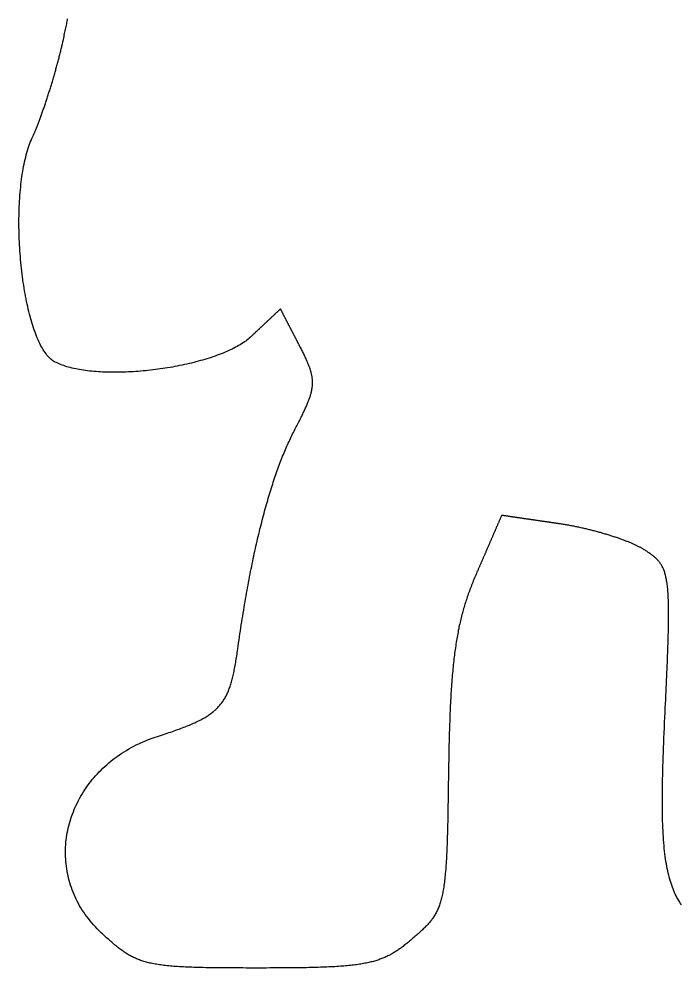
# Model space of a CAD drawing. Extents: x 106.2 to 144.7, y 114.2 to 169.2.
# Drawn here: x 106.22 to 125.42, y 114.16 to 141.69 of the extents above; entities that cross this region are included whole.
import ezdxf

# ---------------------------------------------------------------- set-up
doc = ezdxf.new("R2010")
doc.units = 0
doc.layers.get('0').update_dxf_attribs({"linetype": 'CONTINUOUS'})

msp = doc.modelspace()

# ---------------------------------------------------------------- linework, layer by layer
at = {"color": 7}
msp.add_lwpolyline([(108.602, 115.181), (108.602, 115.181)], close=True, dxfattribs=at)
for points in [[(108.602, 115.181, 0), (108.543, 115.237, 0), (108.486, 115.294, 0), (108.431, 115.351, 0), (108.378, 115.409, 0), (108.326, 115.468, 0), (108.276, 115.528, 0), (108.228, 115.589, 0), (108.182, 115.65, 0), (108.137, 115.711, 0), (108.094, 115.773, 0), (108.053, 115.836, 0), (108.014, 115.9, 0), (107.976, 115.963, 0), (107.94, 116.028, 0), (107.906, 116.093, 0), (107.873, 116.158, 0), (107.842, 116.224, 0), (107.813, 116.29, 0), (107.785, 116.356, 0), (107.759, 116.423, 0), (107.735, 116.491, 0), (107.712, 116.558, 0), (107.691, 116.626, 0), (107.672, 116.694, 0), (107.654, 116.763, 0), (107.638, 116.831, 0), (107.623, 116.9, 0), (107.61, 116.969, 0), (107.599, 117.039, 0), (107.59, 117.108, 0), (107.581, 117.177, 0), (107.575, 117.247, 0), (107.57, 117.317, 0), (107.567, 117.386, 0), (107.565, 117.456, 0), (107.565, 117.526, 0), (107.566, 117.595, 0), (107.569, 117.665, 0), (107.573, 117.735, 0), (107.579, 117.804, 0), (107.587, 117.874, 0), (107.596, 117.943, 0), (107.606, 118.012, 0), (107.618, 118.081, 0), (107.632, 118.15, 0), (107.647, 118.218, 0), (107.663, 118.286, 0), (107.681, 118.354, 0), (107.701, 118.422, 0), (107.722, 118.489, 0), (107.744, 118.556, 0), (107.768, 118.623, 0), (107.794, 118.689, 0), (107.82, 118.755, 0), (107.848, 118.821, 0), (107.878, 118.886, 0), (107.909, 118.95, 0), (107.942, 119.014, 0), (107.976, 119.078, 0), (108.011, 119.141, 0), (108.048, 119.203, 0), (108.086, 119.265, 0), (108.125, 119.326, 0), (108.166, 119.387, 0), (108.208, 119.447, 0), (108.252, 119.506, 0), (108.297, 119.564, 0), (108.343, 119.622, 0), (108.391, 119.679, 0), (108.44, 119.735, 0), (108.49, 119.791, 0), (108.542, 119.846, 0), (108.595, 119.899, 0), (108.649, 119.952, 0), (108.705, 120.004, 0), (108.762, 120.056, 0), (108.82, 120.106, 0), (108.879, 120.155, 0), (108.94, 120.204, 0), (109.002, 120.251, 0), (109.066, 120.297, 0), (109.13, 120.342, 0), (109.196, 120.387, 0), (109.263, 120.43, 0), (109.331, 120.472, 0), (109.401, 120.512, 0), (109.472, 120.552, 0), (109.544, 120.591, 0), (109.617, 120.628, 0), (109.692, 120.664, 0), (109.767, 120.699, 0), (109.844, 120.732, 0), (109.922, 120.765, 0), (110.001, 120.796, 0), (110.082, 120.825, 0), (110.164, 120.853, 0), (110.236, 120.877, 0), (110.294, 120.896, 0), (110.35, 120.914, 0), (110.406, 120.932, 0), (110.46, 120.951, 0), (110.513, 120.968, 0), (110.566, 120.986, 0), (110.617, 121.004, 0), (110.668, 121.021, 0), (110.717, 121.038, 0), (110.766, 121.055, 0), (110.813, 121.073, 0), (110.86, 121.089, 0), (110.905, 121.106, 0), (110.95, 121.123, 0), (110.994, 121.14, 0), (111.037, 121.157, 0), (111.079, 121.173, 0), (111.12, 121.19, 0), (111.161, 121.207, 0), (111.2, 121.223, 0), (111.239, 121.24, 0), (111.277, 121.257, 0), (111.314, 121.273, 0), (111.35, 121.29, 0), (111.385, 121.307, 0), (111.42, 121.324, 0), (111.454, 121.341, 0), (111.487, 121.358, 0), (111.519, 121.375, 0), (111.551, 121.393, 0), (111.582, 121.41, 0), (111.612, 121.428, 0), (111.642, 121.446, 0), (111.671, 121.464, 0), (111.699, 121.482, 0), (111.726, 121.5, 0), (111.753, 121.519, 0), (111.779, 121.538, 0), (111.805, 121.557, 0), (111.829, 121.576, 0), (111.854, 121.595, 0), (111.877, 121.615, 0), (111.9, 121.635, 0), (111.923, 121.656, 0), (111.945, 121.676, 0), (111.966, 121.697, 0), (111.987, 121.718, 0), (112.007, 121.74, 0), (112.027, 121.762, 0), (112.046, 121.784, 0), (112.065, 121.807, 0), (112.083, 121.83, 0), (112.101, 121.854, 0), (112.118, 121.878, 0), (112.135, 121.902, 0), (112.151, 121.927, 0), (112.167, 121.952, 0), (112.182, 121.978, 0), (112.198, 122.004, 0), (112.212, 122.031, 0), (112.226, 122.058, 0), (112.24, 122.085, 0), (112.254, 122.114, 0), (112.267, 122.142, 0), (112.28, 122.172, 0), (112.292, 122.201, 0), (112.304, 122.232, 0), (112.316, 122.263, 0), (112.328, 122.294, 0), (112.339, 122.326, 0), (112.35, 122.359, 0), (112.36, 122.392, 0), (112.371, 122.427, 0), (112.381, 122.461, 0), (112.391, 122.497, 0), (112.4, 122.533, 0), (112.41, 122.569, 0), (112.419, 122.607, 0), (112.428, 122.645, 0), (112.437, 122.684, 0), (112.446, 122.723, 0), (112.454, 122.763, 0), (112.462, 122.805, 0), (112.471, 122.846, 0), (112.479, 122.889, 0), (112.487, 122.932, 0), (112.494, 122.977, 0), (112.502, 123.022, 0), (112.51, 123.068, 0), (112.517, 123.114, 0), (112.525, 123.162, 0), (112.532, 123.21, 0), (112.54, 123.26, 0), (112.547, 123.31, 0), (112.555, 123.361, 0), (112.562, 123.413, 0), (112.574, 123.496, 0), (112.586, 123.585, 0), (112.599, 123.674, 0), (112.612, 123.763, 0), (112.625, 123.851, 0), (112.638, 123.938, 0), (112.652, 124.025, 0), (112.665, 124.111, 0), (112.678, 124.197, 0), (112.692, 124.283, 0), (112.705, 124.368, 0), (112.719, 124.452, 0), (112.733, 124.536, 0), (112.746, 124.619, 0), (112.76, 124.702, 0), (112.774, 124.784, 0), (112.789, 124.866, 0), (112.803, 124.948, 0), (112.817, 125.028, 0), (112.831, 125.109, 0), (112.846, 125.188, 0), (112.86, 125.268, 0), (112.875, 125.346, 0), (112.89, 125.425, 0), (112.905, 125.503, 0), (112.92, 125.58, 0), (112.935, 125.657, 0), (112.95, 125.733, 0), (112.965, 125.808, 0), (112.98, 125.884, 0), (112.996, 125.958, 0), (113.011, 126.033, 0), (113.027, 126.106, 0), (113.042, 126.18, 0), (113.058, 126.252, 0), (113.074, 126.324, 0), (113.09, 126.396, 0), (113.106, 126.467, 0), (113.122, 126.538, 0), (113.138, 126.608, 0), (113.155, 126.678, 0), (113.171, 126.747, 0), (113.188, 126.816, 0), (113.204, 126.884, 0), (113.221, 126.951, 0), (113.238, 127.018, 0), (113.255, 127.085, 0), (113.272, 127.151, 0), (113.289, 127.217, 0), (113.306, 127.282, 0), (113.323, 127.347, 0), (113.341, 127.411, 0), (113.358, 127.474, 0), (113.376, 127.537, 0), (113.393, 127.6, 0), (113.411, 127.662, 0), (113.429, 127.724, 0), (113.447, 127.785, 0), (113.465, 127.845, 0), (113.483, 127.906, 0), (113.501, 127.965, 0), (113.519, 128.024, 0), (113.538, 128.083, 0), (113.556, 128.141, 0), (113.575, 128.198, 0), (113.593, 128.256, 0), (113.612, 128.312, 0), (113.631, 128.368, 0), (113.65, 128.424, 0), (113.669, 128.479, 0), (113.688, 128.533, 0), (113.707, 128.587, 0), (113.727, 128.641, 0), (113.746, 128.694, 0), (113.765, 128.747, 0), (113.785, 128.799, 0), (113.805, 128.85, 0), (113.824, 128.901, 0), (113.844, 128.952, 0), (113.864, 129.002, 0), (113.884, 129.052, 0), (113.905, 129.101, 0), (113.925, 129.149, 0), (113.945, 129.197, 0), (113.966, 129.245, 0), (113.986, 129.292, 0), (114.007, 129.339, 0), (114.028, 129.385, 0), (114.048, 129.43, 0), (114.069, 129.475, 0), (114.09, 129.52, 0), (114.111, 129.564, 0), (114.133, 129.608, 0), (114.154, 129.651, 0), (114.175, 129.693, 0), (114.197, 129.735, 0), (114.218, 129.777, 0), (114.238, 129.815, 0), (114.258, 129.853, 0), (114.277, 129.89, 0), (114.296, 129.927, 0), (114.315, 129.963, 0), (114.333, 129.998, 0), (114.35, 130.033, 0), (114.367, 130.067, 0), (114.384, 130.101, 0), (114.401, 130.133, 0), (114.417, 130.166, 0), (114.432, 130.198, 0), (114.447, 130.229, 0), (114.462, 130.259, 0), (114.477, 130.29, 0), (114.49, 130.319, 0), (114.504, 130.348, 0), (114.517, 130.377, 0), (114.53, 130.405, 0), (114.542, 130.433, 0), (114.554, 130.46, 0), (114.566, 130.487, 0), (114.577, 130.514, 0), (114.588, 130.54, 0), (114.598, 130.565, 0), (114.608, 130.591, 0), (114.618, 130.615, 0), (114.627, 130.64, 0), (114.636, 130.664, 0), (114.644, 130.688, 0), (114.652, 130.712, 0), (114.659, 130.735, 0), (114.667, 130.758, 0), (114.673, 130.781, 0), (114.68, 130.803, 0), (114.686, 130.825, 0), (114.692, 130.847, 0), (114.697, 130.869, 0), (114.702, 130.89, 0), (114.706, 130.912, 0), (114.71, 130.933, 0), (114.714, 130.954, 0), (114.717, 130.975, 0), (114.72, 130.995, 0), (114.723, 131.016, 0), (114.725, 131.036, 0), (114.727, 131.056, 0), (114.728, 131.077, 0), (114.729, 131.097, 0), (114.73, 131.117, 0), (114.73, 131.137, 0), (114.73, 131.157, 0), (114.73, 131.176, 0), (114.729, 131.196, 0), (114.728, 131.216, 0), (114.726, 131.236, 0), (114.724, 131.256, 0), (114.722, 131.276, 0), (114.719, 131.296, 0), (114.716, 131.316, 0), (114.713, 131.336, 0), (114.709, 131.356, 0), (114.705, 131.377, 0), (114.7, 131.397, 0), (114.695, 131.418, 0), (114.69, 131.438, 0), (114.684, 131.459, 0), (114.678, 131.48, 0), (114.672, 131.501, 0), (114.665, 131.523, 0), (114.658, 131.544, 0), (114.651, 131.566, 0), (114.643, 131.588, 0), (114.635, 131.61, 0), (114.626, 131.633, 0), (114.617, 131.655, 0), (114.608, 131.678, 0), (114.598, 131.702, 0), (114.589, 131.725, 0), (114.578, 131.749, 0), (114.568, 131.774, 0), (114.557, 131.798, 0), (114.545, 131.823, 0), (114.533, 131.849, 0), (114.521, 131.874, 0), (114.509, 131.901, 0), (114.496, 131.927, 0), (114.483, 131.954, 0), (114.47, 131.982, 0), (114.456, 132.009, 0), (114.442, 132.038, 0), (114.427, 132.067, 0), (114.412, 132.096, 0), (114.397, 132.126, 0), (114.382, 132.156, 0), (114.366, 132.187, 0), (114.356, 132.206, 0), (114.35, 132.217, 0), (114.344, 132.228, 0), (114.339, 132.239, 0), (114.333, 132.25, 0), (114.327, 132.261, 0), (114.321, 132.273, 0), (114.315, 132.284, 0), (114.31, 132.295, 0), (114.304, 132.306, 0), (114.298, 132.317, 0), (114.292, 132.329, 0), (114.286, 132.34, 0), (114.281, 132.351, 0), (114.275, 132.362, 0), (114.269, 132.373, 0), (114.263, 132.384, 0), (114.258, 132.396, 0), (114.252, 132.407, 0), (114.246, 132.418, 0), (114.24, 132.429, 0), (114.234, 132.44, 0), (114.229, 132.452, 0), (114.223, 132.463, 0), (114.217, 132.474, 0), (114.211, 132.485, 0), (114.206, 132.496, 0), (114.2, 132.507, 0), (114.194, 132.519, 0), (114.188, 132.53, 0), (114.182, 132.541, 0), (114.177, 132.552, 0), (114.171, 132.563, 0), (114.165, 132.574, 0), (114.159, 132.586, 0), (114.154, 132.597, 0), (114.148, 132.608, 0), (114.142, 132.619, 0), (114.136, 132.63, 0), (114.13, 132.642, 0), (114.125, 132.653, 0), (114.119, 132.664, 0), (114.113, 132.675, 0), (114.107, 132.686, 0), (114.102, 132.697, 0), (114.096, 132.709, 0), (114.09, 132.72, 0), (114.084, 132.731, 0), (114.078, 132.742, 0), (114.073, 132.753, 0), (114.067, 132.765, 0), (114.061, 132.776, 0), (114.055, 132.787, 0), (114.049, 132.798, 0), (114.044, 132.809, 0), (114.038, 132.82, 0), (114.032, 132.832, 0), (114.026, 132.843, 0), (114.021, 132.854, 0), (114.015, 132.865, 0), (114.009, 132.876, 0), (114.003, 132.887, 0), (113.997, 132.899, 0), (113.992, 132.91, 0), (113.986, 132.921, 0), (113.98, 132.932, 0), (113.974, 132.943, 0), (113.969, 132.955, 0), (113.963, 132.966, 0), (113.957, 132.977, 0), (113.951, 132.988, 0), (113.945, 132.999, 0), (113.94, 133.01, 0), (113.934, 133.022, 0), (113.928, 133.033, 0), (113.922, 133.044, 0), (113.917, 133.055, 0), (113.911, 133.066, 0), (113.905, 133.078, 0), (113.899, 133.089, 0), (113.893, 133.1, 0), (113.888, 133.111, 0), (113.882, 133.122, 0), (113.876, 133.133, 0), (113.87, 133.145, 0), (113.865, 133.156, 0), (113.859, 133.167, 0), (113.853, 133.178, 0), (113.847, 133.189, 0), (113.841, 133.2, 0), (113.836, 133.212, 0), (113.83, 133.223, 0), (113.824, 133.234, 0), (113.818, 133.245, 0), (113.812, 133.256, 0), (113.807, 133.268, 0), (113.801, 133.278, 0), (113.792, 133.27, 0), (113.783, 133.262, 0), (113.774, 133.253, 0), (113.765, 133.245, 0), (113.756, 133.237, 0), (113.747, 133.228, 0), (113.739, 133.22, 0), (113.73, 133.211, 0), (113.721, 133.203, 0), (113.712, 133.195, 0), (113.703, 133.186, 0), (113.694, 133.178, 0), (113.685, 133.17, 0), (113.676, 133.161, 0), (113.667, 133.153, 0), (113.659, 133.145, 0), (113.65, 133.136, 0), (113.641, 133.128, 0), (113.632, 133.12, 0), (113.623, 133.111, 0), (113.614, 133.103, 0), (113.605, 133.094, 0), (113.596, 133.086, 0), (113.587, 133.078, 0), (113.578, 133.069, 0), (113.57, 133.061, 0), (113.561, 133.053, 0), (113.552, 133.044, 0), (113.543, 133.036, 0), (113.534, 133.028, 0), (113.525, 133.019, 0), (113.516, 133.011, 0), (113.507, 133.003, 0), (113.498, 132.994, 0), (113.49, 132.986, 0), (113.481, 132.978, 0), (113.472, 132.969, 0), (113.463, 132.961, 0), (113.454, 132.952, 0), (113.445, 132.944, 0), (113.436, 132.936, 0), (113.427, 132.927, 0), (113.418, 132.919, 0), (113.409, 132.911, 0), (113.401, 132.902, 0), (113.392, 132.894, 0), (113.383, 132.886, 0), (113.374, 132.877, 0), (113.365, 132.869, 0), (113.356, 132.861, 0), (113.347, 132.852, 0), (113.338, 132.844, 0), (113.329, 132.835, 0), (113.32, 132.827, 0), (113.312, 132.819, 0), (113.303, 132.81, 0), (113.294, 132.802, 0), (113.285, 132.794, 0), (113.276, 132.785, 0), (113.267, 132.777, 0), (113.258, 132.769, 0), (113.249, 132.76, 0), (113.24, 132.752, 0), (113.232, 132.744, 0), (113.223, 132.735, 0), (113.214, 132.727, 0), (113.205, 132.718, 0), (113.196, 132.71, 0), (113.187, 132.702, 0), (113.178, 132.693, 0), (113.169, 132.685, 0), (113.16, 132.677, 0), (113.151, 132.668, 0), (113.143, 132.66, 0), (113.134, 132.652, 0), (113.125, 132.643, 0), (113.116, 132.635, 0), (113.107, 132.627, 0), (113.098, 132.618, 0), (113.089, 132.61, 0), (113.08, 132.601, 0), (113.071, 132.593, 0), (113.063, 132.585, 0), (113.054, 132.576, 0), (113.045, 132.568, 0), (113.036, 132.56, 0), (113.027, 132.551, 0), (113.018, 132.543, 0), (113.009, 132.535, 0), (113, 132.526, 0), (112.991, 132.518, 0), (112.982, 132.51, 0), (112.974, 132.501, 0), (112.965, 132.493, 0), (112.956, 132.484, 0), (112.947, 132.476, 0), (112.929, 132.459, 0), (112.897, 132.431, 0), (112.863, 132.403, 0), (112.828, 132.375, 0), (112.791, 132.347, 0), (112.753, 132.32, 0), (112.714, 132.293, 0), (112.673, 132.267, 0), (112.63, 132.241, 0), (112.587, 132.215, 0), (112.542, 132.19, 0), (112.495, 132.164, 0), (112.448, 132.14, 0), (112.399, 132.115, 0), (112.349, 132.091, 0), (112.298, 132.068, 0), (112.245, 132.044, 0), (112.192, 132.021, 0), (112.138, 131.999, 0), (112.082, 131.977, 0), (112.026, 131.955, 0), (111.968, 131.933, 0), (111.91, 131.912, 0), (111.851, 131.892, 0), (111.791, 131.872, 0), (111.73, 131.852, 0), (111.668, 131.832, 0), (111.606, 131.813, 0), (111.542, 131.795, 0), (111.478, 131.777, 0), (111.414, 131.759, 0), (111.348, 131.742, 0), (111.283, 131.725, 0), (111.216, 131.708, 0), (111.149, 131.692, 0), (111.082, 131.677, 0), (111.014, 131.662, 0), (110.945, 131.647, 0), (110.876, 131.633, 0), (110.807, 131.619, 0), (110.737, 131.606, 0), (110.667, 131.593, 0), (110.597, 131.581, 0), (110.527, 131.569, 0), (110.456, 131.558, 0), (110.385, 131.547, 0), (110.314, 131.537, 0), (110.243, 131.527, 0), (110.171, 131.518, 0), (110.1, 131.509, 0), (110.029, 131.5, 0), (109.957, 131.493, 0), (109.886, 131.485, 0), (109.815, 131.479, 0), (109.743, 131.472, 0), (109.672, 131.467, 0), (109.601, 131.461, 0), (109.531, 131.457, 0), (109.46, 131.453, 0), (109.39, 131.449, 0), (109.32, 131.446, 0), (109.25, 131.444, 0), (109.181, 131.442, 0), (109.112, 131.44, 0), (109.043, 131.44, 0), (108.975, 131.439, 0), (108.908, 131.44, 0), (108.84, 131.441, 0), (108.774, 131.442, 0), (108.708, 131.444, 0), (108.643, 131.447, 0), (108.578, 131.45, 0), (108.514, 131.454, 0), (108.45, 131.459, 0), (108.388, 131.464, 0), (108.326, 131.47, 0), (108.265, 131.476, 0), (108.205, 131.483, 0), (108.145, 131.49, 0), (108.087, 131.499, 0), (108.029, 131.508, 0), (107.973, 131.517, 0), (107.917, 131.527, 0), (107.863, 131.538, 0), (107.809, 131.549, 0), (107.757, 131.561, 0), (107.705, 131.574, 0), (107.655, 131.587, 0), (107.606, 131.602, 0), (107.559, 131.616, 0), (107.512, 131.632, 0), (107.467, 131.648, 0), (107.423, 131.664, 0), (107.38, 131.682, 0), (107.339, 131.7, 0), (107.3, 131.719, 0), (107.261, 131.738, 0), (107.23, 131.756, 0), (107.2, 131.776, 0), (107.17, 131.798, 0), (107.141, 131.822, 0), (107.112, 131.848, 0), (107.083, 131.877, 0), (107.055, 131.908, 0), (107.027, 131.941, 0), (107, 131.976, 0), (106.973, 132.014, 0), (106.946, 132.053, 0), (106.92, 132.095, 0), (106.894, 132.138, 0), (106.869, 132.183, 0), (106.844, 132.23, 0), (106.82, 132.279, 0), (106.795, 132.33, 0), (106.772, 132.382, 0), (106.748, 132.436, 0), (106.726, 132.492, 0), (106.703, 132.549, 0), (106.681, 132.608, 0), (106.66, 132.668, 0), (106.639, 132.73, 0), (106.618, 132.793, 0), (106.598, 132.858, 0), (106.578, 132.924, 0), (106.559, 132.991, 0), (106.54, 133.06, 0), (106.522, 133.129, 0), (106.504, 133.2, 0), (106.487, 133.272, 0), (106.47, 133.345, 0), (106.454, 133.419, 0), (106.438, 133.494, 0), (106.423, 133.57, 0), (106.408, 133.647, 0), (106.394, 133.725, 0), (106.38, 133.804, 0), (106.367, 133.883, 0), (106.354, 133.963, 0), (106.342, 134.044, 0), (106.33, 134.125, 0), (106.319, 134.207, 0), (106.308, 134.29, 0), (106.298, 134.373, 0), (106.289, 134.457, 0), (106.28, 134.541, 0), (106.272, 134.625, 0), (106.264, 134.71, 0), (106.257, 134.795, 0), (106.25, 134.88, 0), (106.244, 134.965, 0), (106.238, 135.051, 0), (106.233, 135.137, 0), (106.229, 135.222, 0), (106.225, 135.308, 0), (106.222, 135.394, 0), (106.22, 135.48, 0), (106.218, 135.566, 0), (106.216, 135.651, 0), (106.216, 135.736, 0), (106.216, 135.822, 0), (106.216, 135.906, 0), (106.217, 135.991, 0), (106.219, 136.075, 0), (106.222, 136.159, 0), (106.225, 136.242, 0), (106.228, 136.325, 0), (106.233, 136.407, 0), (106.238, 136.489, 0), (106.244, 136.57, 0), (106.25, 136.651, 0), (106.257, 136.731, 0), (106.265, 136.81, 0), (106.273, 136.888, 0), (106.282, 136.965, 0), (106.292, 137.042, 0), (106.302, 137.117, 0), (106.313, 137.192, 0), (106.325, 137.266, 0), (106.338, 137.338, 0), (106.351, 137.41, 0), (106.365, 137.48, 0), (106.379, 137.549, 0), (106.395, 137.617, 0), (106.411, 137.684, 0), (106.428, 137.749, 0), (106.445, 137.813, 0), (106.464, 137.876, 0), (106.483, 137.937, 0), (106.502, 137.996, 0), (106.523, 138.055, 0), (106.544, 138.111, 0), (106.566, 138.166, 0), (106.589, 138.219, 0), (106.609, 138.264, 0), (106.618, 138.283, 0), (106.627, 138.303, 0), (106.636, 138.323, 0), (106.645, 138.344, 0), (106.655, 138.365, 0), (106.664, 138.386, 0), (106.673, 138.408, 0), (106.683, 138.431, 0), (106.692, 138.453, 0), (106.702, 138.476, 0), (106.711, 138.5, 0), (106.721, 138.523, 0), (106.731, 138.547, 0), (106.741, 138.572, 0), (106.75, 138.596, 0), (106.76, 138.622, 0), (106.77, 138.647, 0), (106.78, 138.673, 0), (106.79, 138.699, 0), (106.8, 138.725, 0), (106.81, 138.751, 0), (106.82, 138.778, 0), (106.83, 138.805, 0), (106.84, 138.833, 0), (106.85, 138.861, 0), (106.861, 138.888, 0), (106.871, 138.917, 0), (106.881, 138.945, 0), (106.891, 138.974, 0), (106.901, 139.003, 0), (106.912, 139.032, 0), (106.922, 139.061, 0), (106.932, 139.091, 0), (106.942, 139.12, 0), (106.953, 139.15, 0), (106.963, 139.181, 0), (106.973, 139.211, 0), (106.984, 139.241, 0), (106.994, 139.272, 0), (107.004, 139.303, 0), (107.014, 139.334, 0), (107.025, 139.365, 0), (107.035, 139.397, 0), (107.045, 139.428, 0), (107.055, 139.46, 0), (107.065, 139.491, 0), (107.076, 139.523, 0), (107.086, 139.555, 0), (107.096, 139.587, 0), (107.106, 139.619, 0), (107.116, 139.652, 0), (107.126, 139.684, 0), (107.136, 139.717, 0), (107.146, 139.749, 0), (107.156, 139.782, 0), (107.166, 139.814, 0), (107.175, 139.847, 0), (107.185, 139.88, 0), (107.195, 139.912, 0), (107.205, 139.945, 0), (107.214, 139.978, 0), (107.224, 140.011, 0), (107.233, 140.044, 0), (107.243, 140.077, 0), (107.252, 140.11, 0), (107.262, 140.142, 0), (107.271, 140.175, 0), (107.28, 140.208, 0), (107.289, 140.241, 0), (107.298, 140.274, 0), (107.307, 140.306, 0), (107.316, 140.339, 0), (107.325, 140.372, 0), (107.334, 140.404, 0), (107.343, 140.437, 0), (107.351, 140.469, 0), (107.36, 140.502, 0), (107.368, 140.534, 0), (107.377, 140.566, 0), (107.385, 140.598, 0), (107.393, 140.63, 0), (107.401, 140.662, 0), (107.409, 140.694, 0), (107.417, 140.725, 0), (107.425, 140.757, 0), (107.433, 140.788, 0), (107.44, 140.82, 0), (107.448, 140.851, 0), (107.455, 140.881, 0), (107.462, 140.912, 0), (107.47, 140.943, 0), (107.477, 140.973, 0), (107.483, 141.003, 0), (107.49, 141.033, 0), (107.497, 141.063, 0), (107.504, 141.093, 0), (107.512, 141.132, 0), (107.522, 141.177, 0), (107.531, 141.221, 0), (107.54, 141.264, 0), (107.549, 141.306, 0), (107.558, 141.348, 0), (107.567, 141.39, 0), (107.575, 141.43, 0), (107.583, 141.47, 0), (107.591, 141.509, 0), (107.599, 141.548, 0), (107.606, 141.586, 0), (107.613, 141.623, 0), (107.62, 141.66, 0), (107.627, 141.696, 0)], [(125.436, 115.989, 0), (125.407, 116.03, 0), (125.379, 116.072, 0), (125.352, 116.116, 0), (125.326, 116.16, 0), (125.301, 116.206, 0), (125.277, 116.252, 0), (125.253, 116.3, 0), (125.231, 116.35, 0), (125.209, 116.4, 0), (125.188, 116.452, 0), (125.167, 116.504, 0), (125.148, 116.559, 0), (125.129, 116.614, 0), (125.111, 116.671, 0), (125.094, 116.73, 0), (125.077, 116.789, 0), (125.061, 116.851, 0), (125.046, 116.913, 0), (125.032, 116.978, 0), (125.018, 117.044, 0), (125.006, 117.111, 0), (124.993, 117.18, 0), (124.982, 117.251, 0), (124.971, 117.323, 0), (124.961, 117.397, 0), (124.951, 117.473, 0), (124.942, 117.55, 0), (124.934, 117.629, 0), (124.926, 117.71, 0), (124.919, 117.793, 0), (124.912, 117.878, 0), (124.906, 117.965, 0), (124.901, 118.053, 0), (124.896, 118.144, 0), (124.892, 118.236, 0), (124.889, 118.331, 0), (124.885, 118.427, 0), (124.883, 118.526, 0), (124.881, 118.627, 0), (124.879, 118.729, 0), (124.878, 118.834, 0), (124.878, 118.942, 0), (124.878, 119.051, 0), (124.878, 119.163, 0), (124.879, 119.276, 0), (124.88, 119.393, 0), (124.882, 119.511, 0), (124.885, 119.632, 0), (124.887, 119.755, 0), (124.89, 119.881, 0), (124.894, 120.009, 0), (124.898, 120.139, 0), (124.902, 120.272, 0), (124.907, 120.408, 0), (124.912, 120.546, 0), (124.917, 120.687, 0), (124.923, 120.83, 0), (124.929, 120.976, 0), (124.936, 121.125, 0), (124.943, 121.276, 0), (124.95, 121.43, 0), (124.956, 121.565, 0), (124.962, 121.693, 0), (124.968, 121.817, 0), (124.974, 121.939, 0), (124.979, 122.059, 0), (124.985, 122.176, 0), (124.99, 122.29, 0), (124.995, 122.402, 0), (125, 122.512, 0), (125.004, 122.619, 0), (125.009, 122.724, 0), (125.013, 122.827, 0), (125.018, 122.928, 0), (125.022, 123.026, 0), (125.025, 123.122, 0), (125.029, 123.216, 0), (125.033, 123.307, 0), (125.036, 123.397, 0), (125.039, 123.484, 0), (125.042, 123.57, 0), (125.044, 123.653, 0), (125.047, 123.735, 0), (125.049, 123.814, 0), (125.051, 123.892, 0), (125.053, 123.967, 0), (125.054, 124.041, 0), (125.055, 124.113, 0), (125.056, 124.182, 0), (125.057, 124.251, 0), (125.058, 124.317, 0), (125.058, 124.382, 0), (125.058, 124.445, 0), (125.058, 124.506, 0), (125.058, 124.566, 0), (125.057, 124.624, 0), (125.056, 124.68, 0), (125.055, 124.735, 0), (125.053, 124.788, 0), (125.051, 124.84, 0), (125.049, 124.89, 0), (125.047, 124.939, 0), (125.044, 124.987, 0), (125.041, 125.033, 0), (125.038, 125.078, 0), (125.035, 125.121, 0), (125.031, 125.163, 0), (125.027, 125.204, 0), (125.022, 125.244, 0), (125.018, 125.282, 0), (125.013, 125.32, 0), (125.007, 125.356, 0), (125.001, 125.391, 0), (124.995, 125.425, 0), (124.989, 125.458, 0), (124.982, 125.49, 0), (124.975, 125.52, 0), (124.968, 125.55, 0), (124.96, 125.579, 0), (124.952, 125.607, 0), (124.944, 125.634, 0), (124.935, 125.661, 0), (124.926, 125.686, 0), (124.917, 125.711, 0), (124.907, 125.735, 0), (124.896, 125.758, 0), (124.886, 125.781, 0), (124.875, 125.802, 0), (124.864, 125.824, 0), (124.852, 125.844, 0), (124.84, 125.864, 0), (124.827, 125.884, 0), (124.814, 125.903, 0), (124.801, 125.921, 0), (124.787, 125.939, 0), (124.773, 125.956, 0), (124.759, 125.974, 0), (124.744, 125.99, 0), (124.728, 126.007, 0), (124.712, 126.023, 0), (124.696, 126.039, 0), (124.68, 126.054, 0), (124.662, 126.069, 0), (124.645, 126.085, 0), (124.627, 126.099, 0), (124.609, 126.114, 0), (124.59, 126.129, 0), (124.57, 126.144, 0), (124.551, 126.158, 0), (124.531, 126.173, 0), (124.51, 126.187, 0), (124.489, 126.202, 0), (124.467, 126.216, 0), (124.445, 126.231, 0), (124.423, 126.246, 0), (124.399, 126.261, 0), (124.376, 126.276, 0), (124.354, 126.291, 0), (124.34, 126.299, 0), (124.325, 126.308, 0), (124.311, 126.317, 0), (124.296, 126.326, 0), (124.28, 126.335, 0), (124.264, 126.344, 0), (124.248, 126.353, 0), (124.231, 126.362, 0), (124.214, 126.371, 0), (124.196, 126.38, 0), (124.178, 126.389, 0), (124.16, 126.398, 0), (124.141, 126.407, 0), (124.122, 126.416, 0), (124.103, 126.425, 0), (124.083, 126.435, 0), (124.063, 126.444, 0), (124.043, 126.453, 0), (124.022, 126.462, 0), (124.001, 126.471, 0), (123.979, 126.48, 0), (123.958, 126.489, 0), (123.936, 126.499, 0), (123.914, 126.508, 0), (123.891, 126.517, 0), (123.868, 126.526, 0), (123.845, 126.535, 0), (123.822, 126.544, 0), (123.798, 126.553, 0), (123.774, 126.563, 0), (123.75, 126.572, 0), (123.725, 126.581, 0), (123.701, 126.59, 0), (123.676, 126.599, 0), (123.651, 126.608, 0), (123.625, 126.617, 0), (123.6, 126.626, 0), (123.574, 126.635, 0), (123.548, 126.644, 0), (123.521, 126.652, 0), (123.495, 126.661, 0), (123.468, 126.67, 0), (123.441, 126.679, 0), (123.414, 126.687, 0), (123.387, 126.696, 0), (123.36, 126.705, 0), (123.332, 126.713, 0), (123.305, 126.722, 0), (123.277, 126.73, 0), (123.249, 126.739, 0), (123.221, 126.747, 0), (123.192, 126.756, 0), (123.164, 126.764, 0), (123.135, 126.772, 0), (123.107, 126.78, 0), (123.078, 126.788, 0), (123.049, 126.796, 0), (123.02, 126.804, 0), (122.991, 126.812, 0), (122.962, 126.82, 0), (122.932, 126.828, 0), (122.903, 126.836, 0), (122.874, 126.843, 0), (122.844, 126.851, 0), (122.814, 126.858, 0), (122.785, 126.866, 0), (122.755, 126.873, 0), (122.725, 126.88, 0), (122.696, 126.888, 0), (122.666, 126.895, 0), (122.636, 126.902, 0), (122.606, 126.909, 0), (122.576, 126.915, 0), (122.547, 126.922, 0), (122.517, 126.929, 0), (122.487, 126.935, 0), (122.457, 126.942, 0), (122.427, 126.948, 0), (122.397, 126.954, 0), (122.367, 126.961, 0), (122.338, 126.967, 0), (122.308, 126.973, 0), (122.278, 126.978, 0), (122.248, 126.984, 0), (122.219, 126.99, 0), (122.189, 126.995, 0), (122.16, 127.001, 0), (122.13, 127.006, 0), (122.101, 127.011, 0), (122.072, 127.016, 0), (122.043, 127.021, 0), (122.013, 127.026, 0), (121.984, 127.031, 0), (121.956, 127.035, 0), (121.927, 127.039, 0), (121.898, 127.044, 0), (121.876, 127.047, 0), (121.859, 127.049, 0), (121.841, 127.052, 0), (121.824, 127.055, 0), (121.807, 127.057, 0), (121.79, 127.06, 0), (121.772, 127.062, 0), (121.755, 127.065, 0), (121.738, 127.067, 0), (121.72, 127.07, 0), (121.703, 127.072, 0), (121.686, 127.075, 0), (121.668, 127.077, 0), (121.651, 127.08, 0), (121.634, 127.082, 0), (121.617, 127.085, 0), (121.599, 127.087, 0), (121.582, 127.09, 0), (121.565, 127.092, 0), (121.547, 127.095, 0), (121.53, 127.097, 0), (121.513, 127.1, 0), (121.495, 127.102, 0), (121.478, 127.105, 0), (121.461, 127.107, 0), (121.444, 127.11, 0), (121.426, 127.112, 0), (121.409, 127.115, 0), (121.392, 127.117, 0), (121.374, 127.12, 0), (121.357, 127.123, 0), (121.34, 127.125, 0), (121.322, 127.128, 0), (121.305, 127.13, 0), (121.288, 127.133, 0), (121.271, 127.135, 0), (121.253, 127.138, 0), (121.236, 127.14, 0), (121.219, 127.143, 0), (121.201, 127.145, 0), (121.184, 127.148, 0), (121.167, 127.15, 0), (121.149, 127.153, 0), (121.132, 127.155, 0), (121.115, 127.158, 0), (121.097, 127.16, 0), (121.08, 127.163, 0), (121.063, 127.165, 0), (121.046, 127.168, 0), (121.028, 127.17, 0), (121.011, 127.173, 0), (120.994, 127.175, 0), (120.976, 127.178, 0), (120.959, 127.18, 0), (120.942, 127.183, 0), (120.924, 127.185, 0), (120.907, 127.188, 0), (120.89, 127.191, 0), (120.873, 127.193, 0), (120.855, 127.196, 0), (120.838, 127.198, 0), (120.821, 127.201, 0), (120.803, 127.203, 0), (120.786, 127.206, 0), (120.769, 127.208, 0), (120.751, 127.211, 0), (120.734, 127.213, 0), (120.717, 127.216, 0), (120.7, 127.218, 0), (120.682, 127.221, 0), (120.665, 127.223, 0), (120.648, 127.226, 0), (120.63, 127.228, 0), (120.613, 127.231, 0), (120.596, 127.233, 0), (120.578, 127.236, 0), (120.561, 127.238, 0), (120.544, 127.241, 0), (120.527, 127.243, 0), (120.509, 127.246, 0), (120.492, 127.248, 0), (120.475, 127.251, 0), (120.457, 127.253, 0), (120.44, 127.256, 0), (120.423, 127.259, 0), (120.405, 127.261, 0), (120.388, 127.264, 0), (120.371, 127.266, 0), (120.353, 127.269, 0), (120.336, 127.271, 0), (120.319, 127.274, 0), (120.302, 127.276, 0), (120.284, 127.279, 0), (120.267, 127.281, 0), (120.25, 127.284, 0), (120.232, 127.286, 0), (120.215, 127.289, 0), (120.207, 127.271, 0), (120.2, 127.254, 0), (120.192, 127.236, 0), (120.184, 127.218, 0), (120.176, 127.2, 0), (120.169, 127.183, 0), (120.161, 127.165, 0), (120.153, 127.147, 0), (120.146, 127.129, 0), (120.138, 127.112, 0), (120.13, 127.094, 0), (120.123, 127.076, 0), (120.115, 127.058, 0), (120.107, 127.041, 0), (120.1, 127.023, 0), (120.092, 127.005, 0), (120.084, 126.987, 0), (120.077, 126.97, 0), (120.069, 126.952, 0), (120.061, 126.934, 0), (120.053, 126.916, 0), (120.046, 126.899, 0), (120.038, 126.881, 0), (120.03, 126.863, 0), (120.023, 126.845, 0), (120.015, 126.827, 0), (120.007, 126.81, 0), (120, 126.792, 0), (119.992, 126.774, 0), (119.984, 126.756, 0), (119.977, 126.739, 0), (119.969, 126.721, 0), (119.961, 126.703, 0), (119.954, 126.685, 0), (119.946, 126.668, 0), (119.938, 126.65, 0), (119.93, 126.632, 0), (119.923, 126.614, 0), (119.915, 126.597, 0), (119.907, 126.579, 0), (119.9, 126.561, 0), (119.892, 126.543, 0), (119.884, 126.526, 0), (119.877, 126.508, 0), (119.869, 126.49, 0), (119.861, 126.472, 0), (119.854, 126.455, 0), (119.846, 126.437, 0), (119.838, 126.419, 0), (119.831, 126.401, 0), (119.823, 126.384, 0), (119.815, 126.366, 0), (119.807, 126.348, 0), (119.8, 126.33, 0), (119.792, 126.313, 0), (119.784, 126.295, 0), (119.777, 126.277, 0), (119.769, 126.259, 0), (119.761, 126.242, 0), (119.754, 126.224, 0), (119.746, 126.206, 0), (119.738, 126.188, 0), (119.731, 126.171, 0), (119.723, 126.153, 0), (119.715, 126.135, 0), (119.708, 126.117, 0), (119.7, 126.1, 0), (119.692, 126.082, 0), (119.684, 126.064, 0), (119.677, 126.046, 0), (119.669, 126.028, 0), (119.661, 126.011, 0), (119.654, 125.993, 0), (119.646, 125.975, 0), (119.638, 125.957, 0), (119.631, 125.94, 0), (119.623, 125.922, 0), (119.615, 125.904, 0), (119.608, 125.886, 0), (119.6, 125.869, 0), (119.592, 125.851, 0), (119.585, 125.833, 0), (119.577, 125.815, 0), (119.569, 125.798, 0), (119.561, 125.78, 0), (119.554, 125.762, 0), (119.546, 125.744, 0), (119.538, 125.727, 0), (119.531, 125.709, 0), (119.523, 125.691, 0), (119.515, 125.673, 0), (119.508, 125.656, 0), (119.5, 125.638, 0), (119.492, 125.62, 0), (119.485, 125.602, 0), (119.477, 125.585, 0), (119.465, 125.557, 0), (119.447, 125.515, 0), (119.429, 125.472, 0), (119.411, 125.43, 0), (119.394, 125.388, 0), (119.377, 125.346, 0), (119.36, 125.304, 0), (119.343, 125.262, 0), (119.327, 125.22, 0), (119.311, 125.178, 0), (119.295, 125.136, 0), (119.28, 125.094, 0), (119.264, 125.052, 0), (119.249, 125.01, 0), (119.235, 124.968, 0), (119.22, 124.926, 0), (119.206, 124.884, 0), (119.192, 124.842, 0), (119.178, 124.799, 0), (119.164, 124.757, 0), (119.151, 124.714, 0), (119.138, 124.671, 0), (119.125, 124.628, 0), (119.113, 124.585, 0), (119.1, 124.542, 0), (119.088, 124.498, 0), (119.076, 124.454, 0), (119.064, 124.41, 0), (119.053, 124.365, 0), (119.042, 124.321, 0), (119.031, 124.276, 0), (119.02, 124.231, 0), (119.009, 124.185, 0), (118.999, 124.139, 0), (118.988, 124.093, 0), (118.978, 124.046, 0), (118.969, 123.999, 0), (118.959, 123.951, 0), (118.95, 123.903, 0), (118.94, 123.855, 0), (118.931, 123.806, 0), (118.923, 123.757, 0), (118.914, 123.707, 0), (118.906, 123.657, 0), (118.897, 123.606, 0), (118.889, 123.555, 0), (118.882, 123.503, 0), (118.874, 123.45, 0), (118.866, 123.398, 0), (118.859, 123.344, 0), (118.852, 123.29, 0), (118.845, 123.235, 0), (118.838, 123.18, 0), (118.831, 123.123, 0), (118.825, 123.067, 0), (118.819, 123.009, 0), (118.812, 122.951, 0), (118.806, 122.892, 0), (118.801, 122.833, 0), (118.795, 122.772, 0), (118.789, 122.711, 0), (118.784, 122.65, 0), (118.779, 122.587, 0), (118.774, 122.524, 0), (118.769, 122.459, 0), (118.764, 122.394, 0), (118.759, 122.328, 0), (118.755, 122.261, 0), (118.75, 122.194, 0), (118.746, 122.125, 0), (118.742, 122.056, 0), (118.738, 121.985, 0), (118.734, 121.914, 0), (118.73, 121.842, 0), (118.727, 121.769, 0), (118.723, 121.694, 0), (118.72, 121.619, 0), (118.717, 121.543, 0), (118.714, 121.465, 0), (118.711, 121.387, 0), (118.708, 121.308, 0), (118.705, 121.227, 0), (118.702, 121.146, 0), (118.7, 121.063, 0), (118.697, 120.979, 0), (118.695, 120.894, 0), (118.692, 120.808, 0), (118.69, 120.721, 0), (118.688, 120.632, 0), (118.686, 120.543, 0), (118.684, 120.452, 0), (118.682, 120.36, 0), (118.681, 120.266, 0), (118.679, 120.172, 0), (118.677, 120.076, 0), (118.676, 119.979, 0), (118.674, 119.88, 0), (118.673, 119.764, 0), (118.671, 119.646, 0), (118.669, 119.53, 0), (118.668, 119.416, 0), (118.666, 119.305, 0), (118.664, 119.195, 0), (118.663, 119.089, 0), (118.661, 118.984, 0), (118.659, 118.882, 0), (118.658, 118.782, 0), (118.656, 118.684, 0), (118.654, 118.588, 0), (118.652, 118.494, 0), (118.65, 118.403, 0), (118.648, 118.313, 0), (118.646, 118.225, 0), (118.644, 118.14, 0), (118.641, 118.056, 0), (118.639, 117.974, 0), (118.636, 117.894, 0), (118.634, 117.816, 0), (118.631, 117.74, 0), (118.628, 117.665, 0), (118.625, 117.593, 0), (118.622, 117.522, 0), (118.619, 117.452, 0), (118.615, 117.385, 0), (118.612, 117.319, 0), (118.608, 117.255, 0), (118.604, 117.192, 0), (118.6, 117.131, 0), (118.596, 117.071, 0), (118.592, 117.013, 0), (118.587, 116.956, 0), (118.582, 116.901, 0), (118.577, 116.847, 0), (118.572, 116.794, 0), (118.566, 116.743, 0), (118.561, 116.693, 0), (118.555, 116.645, 0), (118.549, 116.597, 0), (118.542, 116.551, 0), (118.536, 116.506, 0), (118.529, 116.462, 0), (118.522, 116.42, 0), (118.514, 116.378, 0), (118.507, 116.337, 0), (118.499, 116.298, 0), (118.49, 116.26, 0), (118.482, 116.222, 0), (118.473, 116.185, 0), (118.464, 116.15, 0), (118.454, 116.115, 0), (118.444, 116.081, 0), (118.434, 116.048, 0), (118.424, 116.016, 0), (118.413, 115.984, 0), (118.401, 115.954, 0), (118.39, 115.923, 0), (118.378, 115.894, 0), (118.366, 115.865, 0), (118.353, 115.837, 0), (118.34, 115.81, 0), (118.327, 115.783, 0), (118.313, 115.756, 0), (118.299, 115.73, 0), (118.284, 115.705, 0), (118.269, 115.68, 0), (118.253, 115.655, 0), (118.238, 115.63, 0), (118.221, 115.607, 0), (118.204, 115.583, 0), (118.187, 115.559, 0), (118.17, 115.536, 0), (118.151, 115.513, 0), (118.133, 115.491, 0), (118.114, 115.468, 0), (118.094, 115.446, 0), (118.074, 115.423, 0), (118.054, 115.401, 0), (118.033, 115.379, 0), (118.011, 115.357, 0), (117.989, 115.334, 0), (117.966, 115.312, 0), (117.943, 115.29, 0), (117.92, 115.267, 0), (117.896, 115.244, 0), (117.871, 115.222, 0), (117.846, 115.199, 0), (117.82, 115.175, 0), (117.793, 115.152, 0), (117.766, 115.128, 0), (117.739, 115.104, 0), (117.711, 115.079, 0), (117.682, 115.054, 0), (117.653, 115.029, 0), (117.623, 115.004, 0), (117.596, 114.98, 0), (117.568, 114.957, 0), (117.541, 114.934, 0), (117.514, 114.911, 0), (117.487, 114.889, 0), (117.461, 114.868, 0), (117.434, 114.847, 0), (117.408, 114.826, 0), (117.382, 114.806, 0), (117.356, 114.786, 0), (117.331, 114.766, 0), (117.305, 114.747, 0), (117.279, 114.728, 0), (117.254, 114.71, 0), (117.228, 114.692, 0), (117.202, 114.675, 0), (117.177, 114.658, 0), (117.151, 114.641, 0), (117.125, 114.624, 0), (117.1, 114.608, 0), (117.074, 114.593, 0), (117.047, 114.577, 0), (117.021, 114.562, 0), (116.995, 114.548, 0), (116.968, 114.534, 0), (116.941, 114.52, 0), (116.914, 114.506, 0), (116.887, 114.493, 0), (116.859, 114.48, 0), (116.831, 114.467, 0), (116.803, 114.455, 0), (116.774, 114.443, 0), (116.745, 114.432, 0), (116.716, 114.42, 0), (116.686, 114.41, 0), (116.656, 114.399, 0), (116.625, 114.388, 0), (116.593, 114.378, 0), (116.562, 114.369, 0), (116.529, 114.359, 0), (116.497, 114.35, 0), (116.463, 114.341, 0), (116.429, 114.332, 0), (116.395, 114.324, 0), (116.359, 114.316, 0), (116.323, 114.308, 0), (116.287, 114.3, 0), (116.25, 114.293, 0), (116.211, 114.286, 0), (116.173, 114.279, 0), (116.133, 114.272, 0), (116.093, 114.266, 0), (116.052, 114.26, 0), (116.01, 114.254, 0), (115.967, 114.248, 0), (115.923, 114.243, 0), (115.879, 114.237, 0), (115.833, 114.232, 0), (115.787, 114.228, 0), (115.739, 114.223, 0), (115.691, 114.219, 0), (115.641, 114.214, 0), (115.591, 114.21, 0), (115.54, 114.206, 0), (115.487, 114.203, 0), (115.433, 114.199, 0), (115.379, 114.196, 0), (115.323, 114.193, 0), (115.266, 114.19, 0), (115.207, 114.187, 0), (115.148, 114.184, 0), (115.087, 114.182, 0), (115.025, 114.179, 0), (114.962, 114.177, 0), (114.898, 114.175, 0), (114.832, 114.173, 0), (114.765, 114.171, 0), (114.696, 114.17, 0), (114.626, 114.168, 0), (114.555, 114.167, 0), (114.483, 114.166, 0), (114.408, 114.164, 0), (114.333, 114.163, 0), (114.256, 114.162, 0), (114.177, 114.161, 0), (114.097, 114.161, 0), (114.016, 114.16, 0), (113.932, 114.159, 0), (113.848, 114.159, 0), (113.761, 114.158, 0), (113.673, 114.158, 0), (113.583, 114.158, 0), (113.492, 114.158, 0), (113.399, 114.157, 0), (113.304, 114.157, 0), (113.208, 114.157, 0), (113.107, 114.157, 0), (113.005, 114.157, 0), (112.905, 114.157, 0), (112.808, 114.157, 0), (112.712, 114.158, 0), (112.618, 114.158, 0), (112.526, 114.158, 0), (112.436, 114.158, 0), (112.348, 114.159, 0), (112.262, 114.159, 0), (112.177, 114.16, 0), (112.094, 114.16, 0), (112.013, 114.161, 0), (111.934, 114.162, 0), (111.856, 114.163, 0), (111.78, 114.164, 0), (111.706, 114.165, 0), (111.633, 114.166, 0), (111.561, 114.168, 0), (111.492, 114.169, 0), (111.423, 114.171, 0), (111.357, 114.173, 0), (111.291, 114.175, 0), (111.227, 114.177, 0), (111.165, 114.18, 0), (111.104, 114.182, 0), (111.044, 114.185, 0), (110.986, 114.188, 0), (110.928, 114.191, 0), (110.873, 114.194, 0), (110.818, 114.197, 0), (110.764, 114.201, 0), (110.712, 114.205, 0), (110.661, 114.209, 0), (110.611, 114.214, 0), (110.562, 114.218, 0), (110.515, 114.223, 0), (110.468, 114.228, 0), (110.422, 114.233, 0), (110.378, 114.239, 0), (110.334, 114.245, 0), (110.291, 114.251, 0), (110.249, 114.257, 0), (110.208, 114.264, 0), (110.168, 114.271, 0), (110.129, 114.278, 0), (110.091, 114.286, 0), (110.053, 114.294, 0), (110.016, 114.302, 0), (109.98, 114.31, 0), (109.944, 114.319, 0), (109.91, 114.328, 0), (109.875, 114.338, 0), (109.842, 114.347, 0), (109.809, 114.358, 0), (109.777, 114.368, 0), (109.745, 114.379, 0), (109.713, 114.39, 0), (109.682, 114.402, 0), (109.652, 114.414, 0), (109.622, 114.426, 0), (109.593, 114.439, 0), (109.563, 114.452, 0), (109.535, 114.466, 0), (109.506, 114.48, 0), (109.478, 114.494, 0), (109.45, 114.509, 0), (109.422, 114.525, 0), (109.395, 114.54, 0), (109.367, 114.556, 0), (109.34, 114.573, 0), (109.313, 114.59, 0), (109.286, 114.607, 0), (109.259, 114.625, 0), (109.233, 114.644, 0), (109.206, 114.663, 0), (109.179, 114.682, 0), (109.152, 114.702, 0), (109.125, 114.722, 0), (109.099, 114.743, 0), (109.072, 114.765, 0), (109.044, 114.787, 0), (109.017, 114.809, 0), (108.989, 114.832, 0), (108.962, 114.855, 0), (108.934, 114.879, 0), (108.905, 114.904, 0), (108.877, 114.929, 0), (108.848, 114.955, 0), (108.819, 114.981, 0), (108.789, 115.008, 0), (108.759, 115.035, 0), (108.729, 115.063, 0), (108.698, 115.092, 0), (108.666, 115.121, 0), (108.634, 115.15, 0), (108.602, 115.181, 0)]]:
    msp.add_polyline3d(points, dxfattribs=at)

doc.saveas('drawing.dxf')
